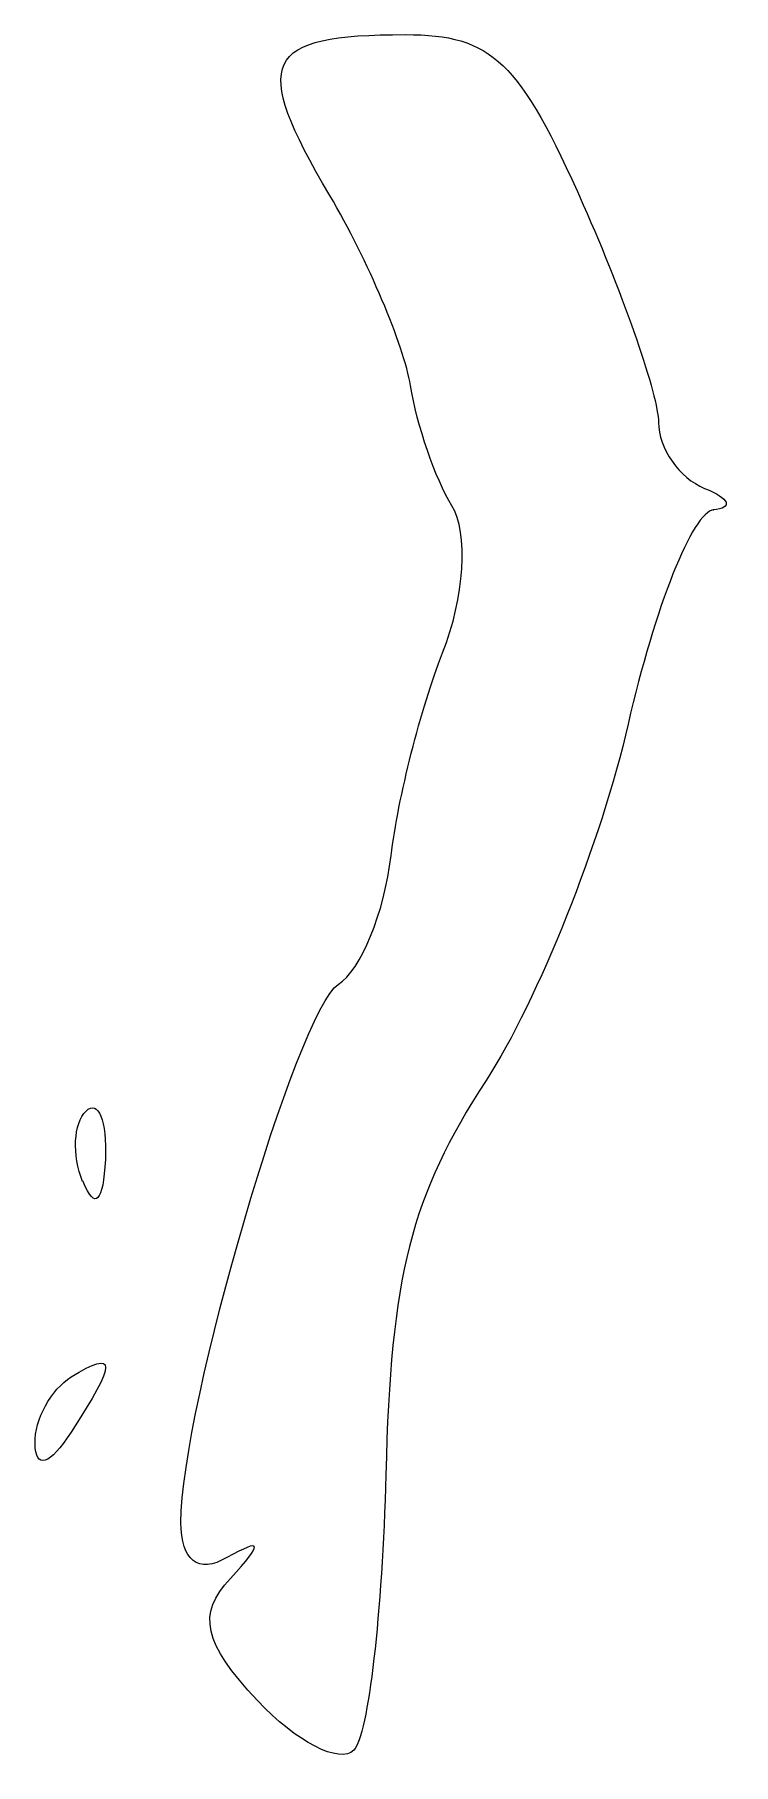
# Model space of a CAD drawing. Extents: x 100 to 384, y 603 to 745.
# Drawn here: x 264.59 to 268, y 663.18 to 671.62 of the extents above; entities that cross this region are included whole.
import ezdxf

# ---------------------------------------------------------------- set-up
doc = ezdxf.new("R2010")
doc.units = 0
doc.layers.add('Layer_1', color=7, linetype='CONTINUOUS')

msp = doc.modelspace()

# ---------------------------------------------------------------- linework, layer by layer
at = {"layer": 'Layer_1', "color": 7}
for points in [[(267.899318, 669.300412), (267.902379, 669.300228)], [(264.822111, 666.020832), (264.819844, 666.020789)]]:
    msp.add_lwpolyline(points, dxfattribs=at)
msp.add_lwpolyline([(264.764568, 664.797651)], close=True, dxfattribs=at)
for points in [[(266.027261, 670.835137), (265.638745, 671.49375), (265.698272, 671.620096), (266.397551, 671.620096)], [(266.397551, 671.620096), (266.819913, 671.620096), (266.955097, 671.490524), (267.265321, 670.789355)], [(266.421475, 669.907568), (266.390011, 670.101372), (266.213129, 670.518666), (266.027261, 670.835137)], [(267.265321, 670.789355), (267.468282, 670.332441), (267.632861, 669.854424), (267.632861, 669.727094)], [(266.623586, 669.320152), (266.543082, 669.449611), (266.452656, 669.713888), (266.421475, 669.907568)], [(267.632861, 669.727094), (267.632861, 669.59979), (267.734625, 669.454798), (267.858215, 669.40501)], [(267.858215, 669.40501), (267.982656, 669.355121), (267.998814, 669.308122), (267.899318, 669.300412)], [(266.578515, 668.602003), (266.684814, 668.867581), (266.70579, 669.190757), (266.623586, 669.320152)], [(267.902379, 669.300228), (267.800615, 669.292574), (267.61333, 668.821507), (267.484666, 668.253722)], [(266.326515, 667.612134), (266.36053, 667.890978), (266.472499, 668.336411), (266.578515, 668.602003)], [(267.484666, 668.253722), (267.354839, 667.68594), (267.04351, 666.903141), (266.790461, 666.514191)], [(266.068845, 666.983299), (266.178263, 667.050508), (266.293916, 667.333276), (266.326515, 667.612134)], [(265.300203, 664.357195), (265.300203, 664.912879), (265.870222, 666.860598), (266.068845, 666.983299)], [(266.790461, 666.514191), (266.423573, 665.950139), (266.324445, 665.560627), (266.301145, 664.589727)], [(264.819844, 666.020789), (264.769387, 666.150531), (264.774489, 666.305246), (264.836852, 666.364901)], [(264.836852, 666.364901), (264.895529, 666.424485), (264.940033, 666.318385), (264.931529, 666.129257)], [(264.931529, 666.129257), (264.92019, 665.920089), (264.881356, 665.877597), (264.822111, 666.020832)], [(264.764568, 665.066942), (264.987938, 665.204791), (264.987938, 665.142571), (264.764568, 664.797651)], [(264.587686, 664.742149), (264.58539, 664.859758), (264.665356, 665.005884), (264.764568, 665.066942)], [(264.764568, 664.797679), (264.659403, 664.635906), (264.589387, 664.613654), (264.587686, 664.742149)], [(266.301145, 664.589727), (266.284137, 663.920226), (266.214971, 663.315242), (266.145239, 663.245311)], [(265.524707, 664.185019), (265.384675, 664.105791), (265.300203, 664.169712), (265.300203, 664.357195)], [(265.541715, 664.083539), (265.703289, 664.259457), (265.699888, 664.282587), (265.524707, 664.185019)], [(265.67466, 663.486766), (265.408486, 663.772011), (265.378949, 663.907065), (265.541715, 664.083539)], [(266.145239, 663.245311), (266.076641, 663.175522), (265.863759, 663.284146), (265.67466, 663.486766)]]:
    msp.add_open_spline(points, degree=3, dxfattribs=at)

doc.saveas('drawing.dxf')
